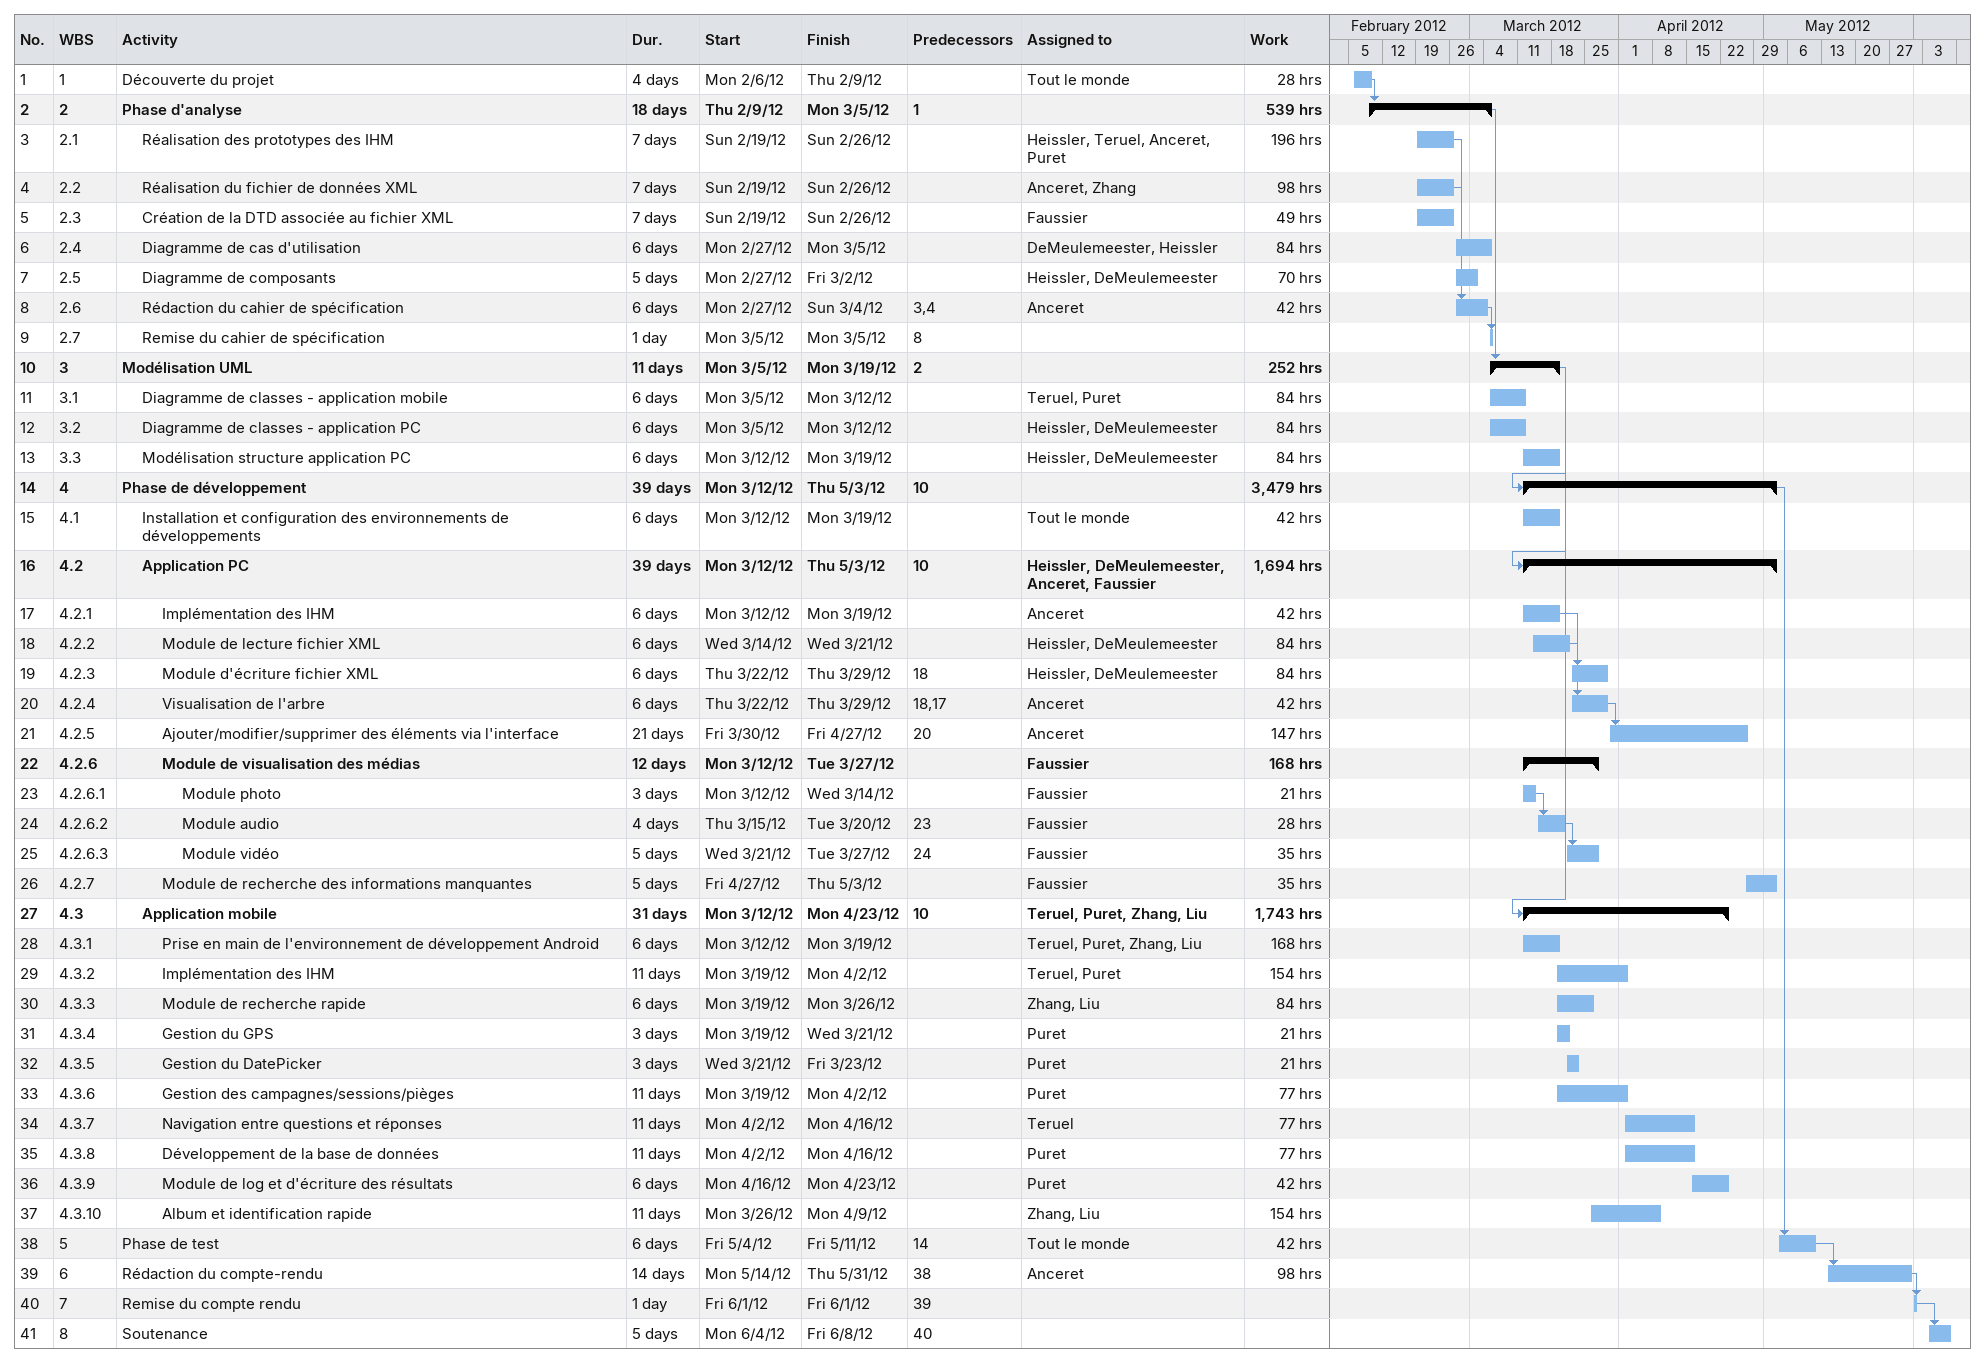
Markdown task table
| ID | WBS | Task | Duration | Start | Finish | Predecessors | Resources | Work (h) |
|---|---|---|---|---|---|---|---|---|
| 1 | 1 | Découverte du projet | 4d | 2012-02-06 | 2012-02-09 |  | Tout le monde | 28 |
| 2 | 2 | **Phase d'analyse** | 18d | 2012-02-09 | 2012-03-05 | 1 |  | 539 |
| 3 | 2.1 | Réalisation des prototypes des IHM | 7d | 2012-02-19 | 2012-02-26 |  | Heissler, Teruel, Anceret, Puret | 196 |
| 4 | 2.2 | Réalisation du fichier de données XML | 7d | 2012-02-19 | 2012-02-26 |  | Anceret, Zhang | 98 |
| 5 | 2.3 | Création de la DTD associée au fichier XML | 7d | 2012-02-19 | 2012-02-26 |  | Faussier | 49 |
| 6 | 2.4 | Diagramme de cas d'utilisation | 6d | 2012-02-27 | 2012-03-05 |  | DeMeulemeester, Heissler | 84 |
| 7 | 2.5 | Diagramme de composants | 5d | 2012-02-27 | 2012-03-02 |  | Heissler, DeMeulemeester | 70 |
| 8 | 2.6 | Rédaction du cahier de spécification | 6d | 2012-02-27 | 2012-03-04 | 3, 4 | Anceret | 42 |
| 9 | 2.7 | Remise du cahier de spécification | 1d | 2012-03-05 | 2012-03-05 | 8 |  |  |
| 10 | 3 | **Modélisation UML** | 11d | 2012-03-05 | 2012-03-19 | 2 |  | 252 |
| 11 | 3.1 | Diagramme de classes - application mobile | 6d | 2012-03-05 | 2012-03-12 |  | Teruel, Puret | 84 |
| 12 | 3.2 | Diagramme de classes - application PC | 6d | 2012-03-05 | 2012-03-12 |  | Heissler, DeMeulemeester | 84 |
| 13 | 3.3 | Modélisation structure application PC | 6d | 2012-03-12 | 2012-03-19 |  | Heissler, DeMeulemeester | 84 |
| 14 | 4 | **Phase de développement** | 39d | 2012-03-12 | 2012-05-03 | 10 |  | 3479 |
| 15 | 4.1 | Installation et configuration des environnements de développements | 6d | 2012-03-12 | 2012-03-19 |  | Tout le monde | 42 |
| 16 | 4.2 | **Application PC** | 39d | 2012-03-12 | 2012-05-03 | 10 | Heissler, DeMeulemeester, Anceret, Faussier | 1694 |
| 17 | 4.2.1 | Implémentation des IHM | 6d | 2012-03-12 | 2012-03-19 |  | Anceret | 42 |
| 18 | 4.2.2 | Module de lecture fichier XML | 6d | 2012-03-14 | 2012-03-21 |  | Heissler, DeMeulemeester | 84 |
| 19 | 4.2.3 | Module d'écriture fichier XML | 6d | 2012-03-22 | 2012-03-29 | 18 | Heissler, DeMeulemeester | 84 |
| 20 | 4.2.4 | Visualisation de l'arbre | 6d | 2012-03-22 | 2012-03-29 | 18, 17 | Anceret | 42 |
| 21 | 4.2.5 | Ajouter/modifier/supprimer des éléments via l'interface | 21d | 2012-03-30 | 2012-04-27 | 20 | Anceret | 147 |
| 22 | 4.2.6 | **Module de visualisation des médias** | 12d | 2012-03-12 | 2012-03-27 |  | Faussier | 168 |
| 23 | 4.2.6.1 | Module photo | 3d | 2012-03-12 | 2012-03-14 |  | Faussier | 21 |
| 24 | 4.2.6.2 | Module audio | 4d | 2012-03-15 | 2012-03-20 | 23 | Faussier | 28 |
| 25 | 4.2.6.3 | Module vidéo | 5d | 2012-03-21 | 2012-03-27 | 24 | Faussier | 35 |
| 26 | 4.2.7 | Module de recherche des informations manquantes | 5d | 2012-04-27 | 2012-05-03 |  | Faussier | 35 |
| 27 | 4.3 | **Application mobile** | 31d | 2012-03-12 | 2012-04-23 | 10 | Teruel, Puret, Zhang, Liu | 1743 |
| 28 | 4.3.1 | Prise en main de l'environnement de développement Android | 6d | 2012-03-12 | 2012-03-19 |  | Teruel, Puret, Zhang, Liu | 168 |
| 29 | 4.3.2 | Implémentation des IHM | 11d | 2012-03-19 | 2012-04-02 |  | Teruel, Puret | 154 |
| 30 | 4.3.3 | Module de recherche rapide | 6d | 2012-03-19 | 2012-03-26 |  | Zhang, Liu | 84 |
| 31 | 4.3.4 | Gestion du GPS | 3d | 2012-03-19 | 2012-03-21 |  | Puret | 21 |
| 32 | 4.3.5 | Gestion du DatePicker | 3d | 2012-03-21 | 2012-03-23 |  | Puret | 21 |
| 33 | 4.3.6 | Gestion des campagnes/sessions/pièges | 11d | 2012-03-19 | 2012-04-02 |  | Puret | 77 |
| 34 | 4.3.7 | Navigation entre questions et réponses | 11d | 2012-04-02 | 2012-04-16 |  | Teruel | 77 |
| 35 | 4.3.8 | Développement de la base de données | 11d | 2012-04-02 | 2012-04-16 |  | Puret | 77 |
| 36 | 4.3.9 | Module de log et d'écriture des résultats | 6d | 2012-04-16 | 2012-04-23 |  | Puret | 42 |
| 37 | 4.3.10 | Album et identification rapide | 11d | 2012-03-26 | 2012-04-09 |  | Zhang, Liu | 154 |
| 38 | 5 | Phase de test | 6d | 2012-05-04 | 2012-05-11 | 14 | Tout le monde | 42 |
| 39 | 6 | Rédaction du compte-rendu | 14d | 2012-05-14 | 2012-05-31 | 38 | Anceret | 98 |
| 40 | 7 | Remise du compte rendu | 1d | 2012-06-01 | 2012-06-01 | 39 |  |  |
| 41 | 8 | Soutenance | 5d | 2012-06-04 | 2012-06-08 | 40 |  |  |
